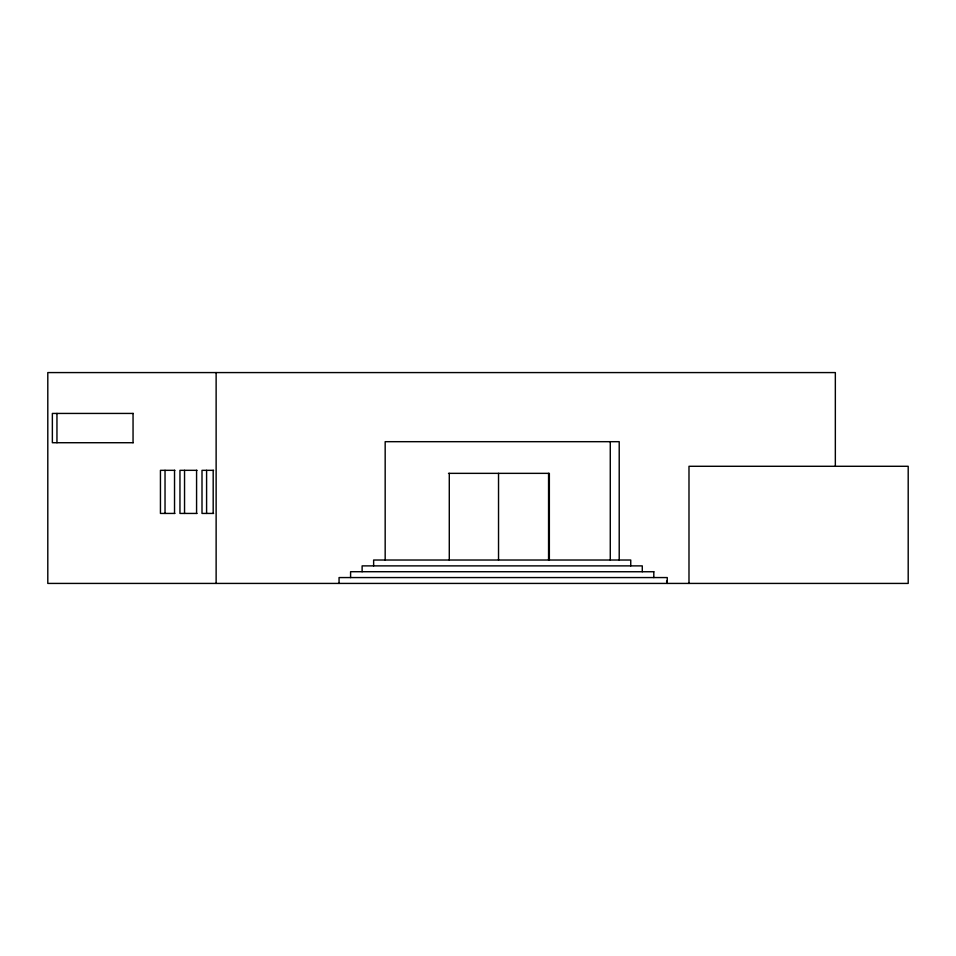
<?xml version="1.0" encoding="UTF-8"?>
<svg xmlns="http://www.w3.org/2000/svg" width="956" height="956" viewBox="0 0 956 956"><rect width="100%" height="100%" fill="white"/><g stroke="black" fill="none" stroke-linecap="round" stroke-linejoin="round"><path stroke-width="1.43" d="M133.231 413.434L52.365 413.434L52.365 442.724L133.231 442.724M174.888 470.328L160.441 470.328L160.441 513.432L174.888 513.432M197.008 470.328L179.955 470.328L179.955 513.432L197.008 513.432M213.582 470.328L202.003 470.328L202.003 513.432L213.582 513.432M448.495 473.351L549.353 473.351L549.353 560.025M653.808 571.748L350.589 571.712L350.589 577.603M666.559 581.093L667.252 583.423L667.252 577.567L339.057 577.567L339.057 583.423M835.341 466.289L835.341 372.577L47.8 372.577L47.8 583.423L908.2 583.423L908.2 466.289L688.989 466.289L688.989 583.423M653.808 571.712L653.808 577.567M642.277 571.748L642.277 565.88L362.121 565.88L362.121 571.748M630.745 565.88L630.745 560.025L373.641 560.025L373.641 565.88M619.213 560.025L619.213 441.684L385.172 441.684L385.172 560.025M610.275 441.684L610.275 560.025M548.565 473.351L548.565 560.025M498.53 473.351L498.53 560.025M449.284 473.351L449.284 560.025M216.128 372.577L216.128 583.423M213.188 470.328L213.188 513.432M206.592 470.328L206.592 513.432M196.578 470.328L196.578 513.432M184.544 470.328L184.544 513.432M174.53 470.328L174.53 513.432M165.03 470.328L165.03 513.432M133.051 413.434L133.051 442.724M56.954 413.434L56.954 442.724"/></g></svg>
